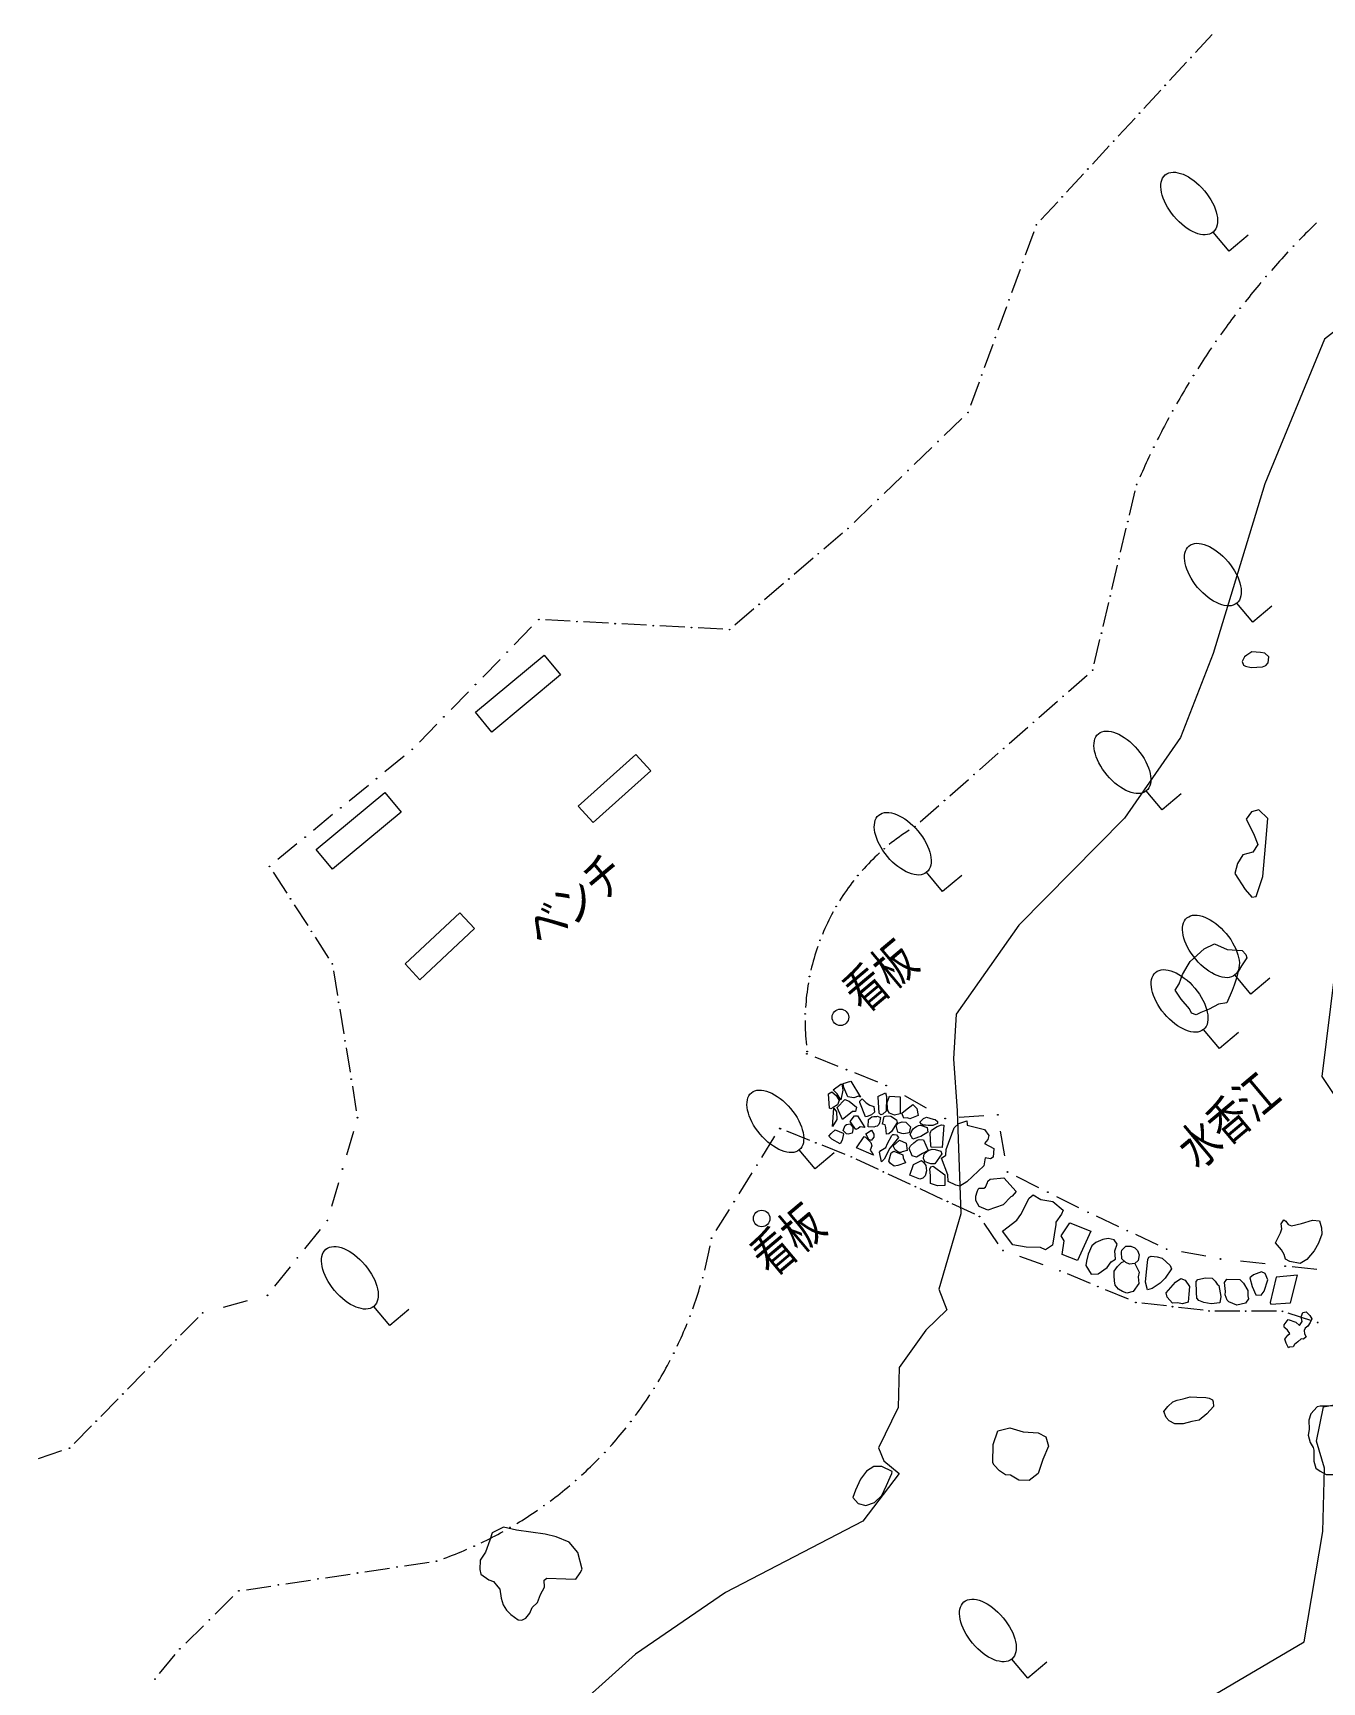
# Model space of a CAD drawing. Header units: metres. Extents: x -10443 to -4073, y -33280 to -26846.
# Drawn here: x -7985.54 to -7959.6, y -29560.15 to -29526.97 of the extents above; entities that cross this region are included whole.
import ezdxf
from ezdxf.enums import TextEntityAlignment as Align

# ---------------------------------------------------------------- set-up
doc = ezdxf.new("R2010")
doc.units = ezdxf.units.M
doc.header["$MEASUREMENT"] = 0
doc.linetypes.add('CONTINUOUS_1', pattern=[0])
doc.linetypes.add('CONTINUOUS_2', pattern=[0])
for name, color, linetype, lineweight in [('園路', 241, 'CONTINUOUS_2', 18), ('木', 254, 'CONTINUOUS_2', 18), ('構造物', 241, 'CONTINUOUS_2', 18), ('石', 241, 'CONTINUOUS_2', 18), ('護岸', 241, 'CONTINUOUS_2', 18)]:
    doc.layers.add(name, color=color, linetype=linetype, lineweight=lineweight)
doc.styles.add('MS Gothic', font='MS Gothic.ttf')

msp = doc.modelspace()

# ---------------------------------------------------------------- hatches: boundary and pattern name
at = {"layer": '園路', "linetype": 'CONTINUOUS_1', "lineweight": 18}
for points in [[(-7962.231, -29527.458, 1), (-7962.246, -29527.458, 1)], [(-7962.75, -29528.019, 1), (-7962.765, -29528.019, 1)], [(-7963.268, -29528.581, 1), (-7963.283, -29528.581, 1)], [(-7963.787, -29529.142, 1), (-7963.802, -29529.142, 1)], [(-7964.305, -29529.703, 1), (-7964.32, -29529.703, 1)], [(-7964.824, -29530.264, 1), (-7964.839, -29530.264, 1)], [(-7965.342, -29530.825, 1), (-7965.357, -29530.825, 1)], [(-7960.168, -29531.254, 1), (-7960.183, -29531.254, 1)], [(-7965.617, -29531.581, 1), (-7965.632, -29531.581, 1)], [(-7960.721, -29531.866, 1), (-7960.736, -29531.866, 1)], [(-7965.893, -29532.337, 1), (-7965.908, -29532.337, 1)], [(-7961.241, -29532.506, 1), (-7961.256, -29532.506, 1)], [(-7966.168, -29533.092, 1), (-7966.183, -29533.092, 1)], [(-7961.729, -29533.171, 1), (-7961.744, -29533.171, 1)], [(-7966.443, -29533.848, 1), (-7966.458, -29533.848, 1)], [(-7962.182, -29533.86, 1), (-7962.197, -29533.86, 1)], [(-7962.6, -29534.571, 1), (-7962.615, -29534.571, 1)], [(-7966.718, -29534.604, 1), (-7966.733, -29534.604, 1)], [(-7967.322, -29535.187, 1), (-7967.337, -29535.187, 1)], [(-7962.981, -29535.302, 1), (-7962.996, -29535.302, 1)], [(-7967.926, -29535.77, 1), (-7967.941, -29535.77, 1)], [(-7963.324, -29536.051, 1), (-7963.339, -29536.051, 1)], [(-7968.531, -29536.353, 1), (-7968.546, -29536.353, 1)], [(-7963.502, -29536.799, 1), (-7963.517, -29536.799, 1)], [(-7969.135, -29536.936, 1), (-7969.15, -29536.936, 1)], [(-7969.73, -29537.445, 1), (-7969.745, -29537.445, 1)], [(-7963.679, -29537.547, 1), (-7963.694, -29537.547, 1)], [(-7970.325, -29537.954, 1), (-7970.34, -29537.954, 1)], [(-7970.921, -29538.463, 1), (-7970.936, -29538.463, 1)], [(-7963.856, -29538.295, 1), (-7963.871, -29538.295, 1)], [(-7975.356, -29538.771, 1), (-7975.371, -29538.771, 1)], [(-7974.588, -29538.811, 1), (-7974.603, -29538.811, 1)], [(-7973.82, -29538.852, 1), (-7973.835, -29538.852, 1)], [(-7973.052, -29538.892, 1), (-7973.067, -29538.892, 1)], [(-7972.284, -29538.932, 1), (-7972.299, -29538.932, 1)], [(-7971.516, -29538.972, 1), (-7971.531, -29538.972, 1)], [(-7964.033, -29539.042, 1), (-7964.048, -29539.042, 1)], [(-7975.992, -29539.424, 1), (-7976.007, -29539.424, 1)], [(-7964.21, -29539.79, 1), (-7964.225, -29539.79, 1)], [(-7976.628, -29540.076, 1), (-7976.643, -29540.076, 1)], [(-7964.807, -29540.315, 1), (-7964.822, -29540.315, 1)], [(-7977.265, -29540.729, 1), (-7977.28, -29540.729, 1)], [(-7965.403, -29540.839, 1), (-7965.418, -29540.839, 1)], [(-7977.901, -29541.382, 1), (-7977.916, -29541.382, 1)], [(-7966, -29541.363, 1), (-7966.015, -29541.363, 1)], [(-7978.62, -29541.971, 1), (-7978.635, -29541.971, 1)], [(-7966.596, -29541.888, 1), (-7966.611, -29541.888, 1)], [(-7967.193, -29542.412, 1), (-7967.208, -29542.412, 1)], [(-7979.338, -29542.559, 1), (-7979.353, -29542.559, 1)], [(-7980.057, -29543.148, 1), (-7980.072, -29543.148, 1)], [(-7967.79, -29542.937, 1), (-7967.805, -29542.937, 1)], [(-7968.403, -29543.381, 1), (-7968.418, -29543.381, 1)], [(-7980.775, -29543.737, 1), (-7980.79, -29543.737, 1)], [(-7968.935, -29543.921, 1), (-7968.95, -29543.921, 1)], [(-7980.353, -29544.391, 1), (-7980.368, -29544.391, 1)], [(-7969.37, -29544.542, 1), (-7969.385, -29544.542, 1)], [(-7979.931, -29545.045, 1), (-7979.946, -29545.045, 1)], [(-7969.697, -29545.225, 1), (-7969.712, -29545.225, 1)], [(-7979.509, -29545.699, 1), (-7979.524, -29545.699, 1)], [(-7969.907, -29545.953, 1), (-7969.922, -29545.953, 1)], [(-7979.383, -29546.473, 1), (-7979.398, -29546.473, 1)], [(-7969.993, -29546.706, 1), (-7970.008, -29546.706, 1)], [(-7979.257, -29547.246, 1), (-7979.272, -29547.246, 1)], [(-7969.96, -29547.509, 1), (-7969.975, -29547.509, 1)], [(-7969.954, -29547.463, 1), (-7969.969, -29547.463, 1)], [(-7969.162, -29547.828, 1), (-7969.177, -29547.828, 1)], [(-7979.131, -29548.02, 1), (-7979.146, -29548.02, 1)], [(-7968.364, -29548.146, 1), (-7968.379, -29548.146, 1)], [(-7979.005, -29548.794, 1), (-7979.02, -29548.794, 1)], [(-7967.177, -29548.812, 1), (-7967.192, -29548.812, 1)], [(-7966.118, -29548.736, 1), (-7966.133, -29548.736, 1)], [(-7970.509, -29549.013, 1), (-7970.524, -29549.013, 1)], [(-7970.491, -29549.016, 1), (-7970.506, -29549.016, 1)], [(-7969.779, -29549.299, 1), (-7969.794, -29549.299, 1)], [(-7979.307, -29549.827, 1), (-7979.322, -29549.827, 1)], [(-7970.966, -29549.748, 1), (-7970.981, -29549.748, 1)], [(-7969.067, -29549.582, 1), (-7969.082, -29549.582, 1)], [(-7968.422, -29549.882, 1), (-7968.437, -29549.882, 1)], [(-7965.923, -29549.887, 1), (-7965.938, -29549.887, 1)], [(-7971.423, -29550.484, 1), (-7971.438, -29550.484, 1)], [(-7967.777, -29550.182, 1), (-7967.792, -29550.182, 1)], [(-7967.133, -29550.482, 1), (-7967.148, -29550.482, 1)], [(-7965.113, -29550.293, 1), (-7965.128, -29550.293, 1)], [(-7966.488, -29550.783, 1), (-7966.503, -29550.783, 1)], [(-7964.304, -29550.698, 1), (-7964.319, -29550.698, 1)], [(-7979.609, -29550.861, 1), (-7979.624, -29550.861, 1)], [(-7963.512, -29551.068, 1), (-7963.527, -29551.068, 1)], [(-7971.881, -29551.219, 1), (-7971.896, -29551.219, 1)], [(-7966.015, -29551.467, 1), (-7966.03, -29551.467, 1)], [(-7962.721, -29551.438, 1), (-7962.736, -29551.438, 1)], [(-7980.213, -29551.615, 1), (-7980.228, -29551.615, 1)], [(-7961.638, -29551.638, 1), (-7961.653, -29551.638, 1)], [(-7960.334, -29551.781, 1), (-7960.349, -29551.781, 1)], [(-7972.058, -29552.014, 1), (-7972.073, -29552.014, 1)], [(-7964.869, -29551.875, 1), (-7964.884, -29551.875, 1)], [(-7980.817, -29552.369, 1), (-7980.832, -29552.369, 1)], [(-7964.104, -29552.193, 1), (-7964.119, -29552.193, 1)], [(-7982.12, -29552.72, 1), (-7982.135, -29552.72, 1)], [(-7972.311, -29552.787, 1), (-7972.326, -29552.787, 1)], [(-7963.34, -29552.511, 1), (-7963.355, -29552.511, 1)], [(-7962.604, -29552.597, 1), (-7962.619, -29552.597, 1)], [(-7961.869, -29552.684, 1), (-7961.884, -29552.684, 1)], [(-7961.13, -29552.687, 1), (-7961.145, -29552.687, 1)], [(-7960.392, -29552.691, 1), (-7960.407, -29552.691, 1)], [(-7959.682, -29552.917, 1), (-7959.697, -29552.917, 1)], [(-7982.656, -29553.265, 1), (-7982.671, -29553.265, 1)], [(-7983.191, -29553.81, 1), (-7983.206, -29553.81, 1)], [(-7972.638, -29553.532, 1), (-7972.653, -29553.532, 1)], [(-7983.727, -29554.354, 1), (-7983.742, -29554.354, 1)], [(-7973.036, -29554.241, 1), (-7973.051, -29554.241, 1)], [(-7984.263, -29554.899, 1), (-7984.278, -29554.899, 1)], [(-7973.501, -29554.909, 1), (-7973.516, -29554.909, 1)], [(-7984.799, -29555.444, 1), (-7984.814, -29555.444, 1)], [(-7974.029, -29555.529, 1), (-7974.044, -29555.529, 1)], [(-7974.614, -29556.094, 1), (-7974.629, -29556.094, 1)], [(-7975.251, -29556.6, 1), (-7975.266, -29556.6, 1)], [(-7975.935, -29557.042, 1), (-7975.95, -29557.042, 1)], [(-7976.658, -29557.415, 1), (-7976.673, -29557.415, 1)], [(-7977.413, -29557.716, 1), (-7977.428, -29557.716, 1)], [(-7979.8, -29558.075, 1), (-7979.815, -29558.075, 1)], [(-7979.004, -29557.956, 1), (-7979.019, -29557.956, 1)], [(-7978.209, -29557.836, 1), (-7978.224, -29557.836, 1)], [(-7981.39, -29558.315, 1), (-7981.405, -29558.315, 1)], [(-7980.595, -29558.195, 1), (-7980.61, -29558.195, 1)], [(-7981.985, -29558.899, 1), (-7982, -29558.899, 1)], [(-7982.579, -29559.483, 1), (-7982.594, -29559.483, 1)], [(-7983.079, -29560.091, 1), (-7983.094, -29560.091, 1)]]:
    msp.add_hatch(color=241, dxfattribs=at).paths.add_polyline_path(points, flags=0)

# ---------------------------------------------------------------- linework, layer by layer
at = {"layer": '園路', "color": 1, "linetype": 'CONTINUOUS_1', "lineweight": 18}
for p, q in [((-7961.81, -29526.994), (-7962.149, -29527.361)), ((-7962.328, -29527.555), (-7962.668, -29527.923)), ((-7962.847, -29528.116), (-7963.186, -29528.484)), ((-7963.365, -29528.678), (-7963.705, -29529.045)), ((-7963.884, -29529.239), (-7964.223, -29529.606)), ((-7964.402, -29529.8), (-7964.742, -29530.167)), ((-7964.921, -29530.361), (-7965.26, -29530.728)), ((-7965.402, -29530.968), (-7965.573, -29531.438)), ((-7965.677, -29531.724), (-7965.848, -29532.194)), ((-7965.952, -29532.48), (-7966.123, -29532.949)), ((-7966.227, -29533.235), (-7966.398, -29533.705)), ((-7966.502, -29533.991), (-7966.673, -29534.461)), ((-7966.847, -29534.722), (-7967.207, -29535.069)), ((-7967.452, -29535.305), (-7967.811, -29535.652)), ((-7968.056, -29535.888), (-7968.416, -29536.235)), ((-7963.478, -29536.669), (-7963.363, -29536.182)), ((-7968.66, -29536.471), (-7969.02, -29536.818)), ((-7969.25, -29537.029), (-7969.63, -29537.353)), ((-7963.655, -29537.416), (-7963.54, -29536.93)), ((-7969.845, -29537.537), (-7970.225, -29537.862)), ((-7963.832, -29538.164), (-7963.717, -29537.678)), ((-7970.441, -29538.046), (-7970.821, -29538.371)), ((-7964.009, -29538.912), (-7963.894, -29538.425)), ((-7974.73, -29538.804), (-7975.229, -29538.778)), ((-7973.962, -29538.844), (-7974.461, -29538.818)), ((-7973.194, -29538.885), (-7973.693, -29538.859)), ((-7971.036, -29538.555), (-7971.416, -29538.88)), ((-7975.507, -29538.918), (-7975.856, -29539.276)), ((-7972.426, -29538.925), (-7972.925, -29538.899)), ((-7971.658, -29538.965), (-7972.157, -29538.939)), ((-7964.187, -29539.66), (-7964.071, -29539.173)), ((-7976.143, -29539.571), (-7976.492, -29539.929)), ((-7964.704, -29540.217), (-7964.328, -29539.887)), ((-7976.78, -29540.224), (-7977.129, -29540.582)), ((-7965.3, -29540.742), (-7964.925, -29540.412)), ((-7977.416, -29540.877), (-7977.765, -29541.235)), ((-7965.897, -29541.266), (-7965.521, -29540.936)), ((-7978.074, -29541.518), (-7978.461, -29541.835)), ((-7966.493, -29541.791), (-7966.118, -29541.461)), ((-7978.793, -29542.107), (-7979.18, -29542.423)), ((-7967.09, -29542.315), (-7966.714, -29541.985)), ((-7967.687, -29542.839), (-7967.311, -29542.509)), ((-7979.512, -29542.695), (-7979.898, -29543.012)), ((-7980.23, -29543.284), (-7980.617, -29543.601)), ((-7980.707, -29543.854), (-7980.436, -29544.274)), ((-7980.285, -29544.508), (-7980.014, -29544.928)), ((-7979.863, -29545.162), (-7979.592, -29545.582)), ((-7979.494, -29545.839), (-7979.414, -29546.332)), ((-7979.368, -29546.613), (-7979.287, -29547.106)), ((-7979.242, -29547.386), (-7979.161, -29547.88)), ((-7969.336, -29547.761), (-7969.801, -29547.576)), ((-7979.115, -29548.16), (-7979.035, -29548.654)), ((-7968.538, -29548.08), (-7969.003, -29547.894)), ((-7967.56, -29548.602), (-7967.996, -29548.357)), ((-7966.406, -29548.756), (-7966.904, -29548.792)), ((-7979.093, -29549.071), (-7979.233, -29549.551)), ((-7970.877, -29549.593), (-7970.613, -29549.168)), ((-7969.91, -29549.25), (-7970.375, -29549.065)), ((-7965.986, -29549.558), (-7966.07, -29549.065)), ((-7969.198, -29549.533), (-7969.663, -29549.348)), ((-7968.525, -29549.838), (-7968.979, -29549.627)), ((-7979.395, -29550.104), (-7979.536, -29550.584)), ((-7971.334, -29550.328), (-7971.07, -29549.904)), ((-7967.881, -29550.138), (-7968.334, -29549.927)), ((-7965.302, -29550.202), (-7965.749, -29549.978)), ((-7967.236, -29550.438), (-7967.689, -29550.227)), ((-7964.493, -29550.608), (-7964.94, -29550.384)), ((-7971.791, -29551.064), (-7971.527, -29550.639)), ((-7966.591, -29550.738), (-7967.044, -29550.527)), ((-7963.689, -29550.989), (-7964.142, -29550.777)), ((-7979.763, -29551.043), (-7980.075, -29551.433)), ((-7966.117, -29551.331), (-7966.401, -29550.919)), ((-7962.898, -29551.359), (-7963.351, -29551.147)), ((-7980.366, -29551.797), (-7980.679, -29552.187)), ((-7965.214, -29551.755), (-7965.685, -29551.588)), ((-7961.941, -29551.583), (-7962.433, -29551.493)), ((-7960.745, -29551.737), (-7961.242, -29551.682)), ((-7959.708, -29551.851), (-7960.205, -29551.796)), ((-7964.263, -29552.13), (-7964.725, -29551.938)), ((-7981.234, -29552.479), (-7981.717, -29552.61)), ((-7963.499, -29552.448), (-7963.961, -29552.256)), ((-7982.22, -29552.814), (-7982.57, -29553.171)), ((-7962.731, -29552.583), (-7963.228, -29552.525)), ((-7961.996, -29552.67), (-7962.492, -29552.611)), ((-7961.257, -29552.687), (-7961.757, -29552.684)), ((-7960.519, -29552.69), (-7961.019, -29552.688)), ((-7959.806, -29552.88), (-7960.283, -29552.728)), ((-7982.756, -29553.359), (-7983.106, -29553.716)), ((-7983.291, -29553.904), (-7983.642, -29554.26)), ((-7983.827, -29554.448), (-7984.178, -29554.805)), ((-7984.363, -29554.993), (-7984.714, -29555.35)), ((-7984.965, -29555.497), (-7985.438, -29555.658)), ((-7978.066, -29557.813), (-7977.571, -29557.739)), ((-7980.452, -29558.172), (-7979.958, -29558.098)), ((-7979.657, -29558.053), (-7979.162, -29557.978)), ((-7978.861, -29557.933), (-7978.367, -29557.859)), ((-7981.873, -29558.782), (-7981.517, -29558.432)), ((-7981.247, -29558.292), (-7980.753, -29558.218)), ((-7982.467, -29559.366), (-7982.111, -29559.016)), ((-7982.996, -29559.98), (-7982.678, -29559.594))]:
    msp.add_line(p, q, dxfattribs=at)
for centre in [(-7962.239, -29527.458), (-7962.757, -29528.019), (-7963.276, -29528.581), (-7963.794, -29529.142), (-7964.313, -29529.703), (-7964.831, -29530.264), (-7965.35, -29530.825), (-7960.176, -29531.254), (-7965.625, -29531.581), (-7960.728, -29531.866), (-7965.9, -29532.337), (-7961.249, -29532.506), (-7966.175, -29533.092), (-7961.736, -29533.171), (-7966.45, -29533.848), (-7962.19, -29533.86), (-7962.607, -29534.571), (-7966.725, -29534.604), (-7967.329, -29535.187), (-7962.988, -29535.302), (-7967.934, -29535.77), (-7963.332, -29536.051), (-7968.538, -29536.353), (-7963.509, -29536.799), (-7969.142, -29536.936), (-7969.738, -29537.445), (-7963.686, -29537.547), (-7970.333, -29537.954), (-7970.928, -29538.463), (-7963.863, -29538.295), (-7975.363, -29538.771), (-7974.595, -29538.811), (-7973.827, -29538.852), (-7973.059, -29538.892), (-7972.291, -29538.932), (-7971.523, -29538.972), (-7964.04, -29539.042), (-7976, -29539.424), (-7964.217, -29539.79), (-7976.636, -29540.076), (-7964.814, -29540.315), (-7977.272, -29540.729), (-7965.411, -29540.839), (-7977.909, -29541.382), (-7966.007, -29541.363), (-7978.627, -29541.971), (-7966.604, -29541.888), (-7967.2, -29542.412), (-7979.346, -29542.559), (-7980.064, -29543.148), (-7967.797, -29542.937), (-7968.411, -29543.381), (-7980.783, -29543.737), (-7968.942, -29543.921), (-7980.361, -29544.391), (-7969.378, -29544.542), (-7979.939, -29545.045), (-7969.705, -29545.225), (-7979.517, -29545.699), (-7969.914, -29545.953), (-7979.391, -29546.473), (-7970.001, -29546.706), (-7979.264, -29547.246), (-7969.968, -29547.509), (-7969.962, -29547.463), (-7969.17, -29547.828), (-7979.138, -29548.02), (-7968.371, -29548.146), (-7979.012, -29548.794), (-7967.185, -29548.812), (-7966.125, -29548.736), (-7970.516, -29549.013), (-7970.499, -29549.016), (-7969.787, -29549.299), (-7979.314, -29549.827), (-7970.973, -29549.748), (-7969.075, -29549.582), (-7968.43, -29549.882), (-7965.93, -29549.887), (-7971.431, -29550.484), (-7967.785, -29550.182), (-7967.14, -29550.482), (-7965.121, -29550.293), (-7966.495, -29550.783), (-7964.311, -29550.698), (-7979.617, -29550.861), (-7963.52, -29551.068), (-7971.888, -29551.219), (-7966.022, -29551.467), (-7962.729, -29551.438), (-7980.221, -29551.615), (-7961.646, -29551.638), (-7960.342, -29551.781), (-7972.065, -29552.014), (-7964.876, -29551.875), (-7980.824, -29552.369), (-7964.112, -29552.193), (-7982.127, -29552.72), (-7972.319, -29552.787), (-7963.348, -29552.511), (-7962.612, -29552.597), (-7961.876, -29552.684), (-7961.138, -29552.687), (-7960.4, -29552.691), (-7959.689, -29552.917), (-7982.663, -29553.265), (-7983.199, -29553.81), (-7972.646, -29553.532), (-7983.735, -29554.354), (-7973.044, -29554.241), (-7984.27, -29554.899), (-7973.509, -29554.909), (-7984.806, -29555.444), (-7974.036, -29555.529), (-7974.622, -29556.094), (-7975.259, -29556.6), (-7975.942, -29557.042), (-7976.665, -29557.415), (-7977.421, -29557.716), (-7979.807, -29558.075), (-7979.012, -29557.956), (-7978.216, -29557.836), (-7981.398, -29558.315), (-7980.603, -29558.195), (-7981.992, -29558.899), (-7982.586, -29559.483), (-7983.087, -29560.091)]:
    msp.add_circle(centre, 0.0075, dxfattribs=at)
for centre, radius, start, end in [((-7948.399, -29542.44), 16.242, 134.1381, 135.9019), ((-7948.399, -29542.44), 16.242, 137.0472, 138.811), ((-7948.399, -29542.44), 16.242, 139.9563, 141.7201), ((-7948.399, -29542.44), 16.242, 142.8654, 144.6292), ((-7948.399, -29542.44), 16.242, 145.7745, 147.5383), ((-7948.399, -29542.44), 16.242, 148.6836, 150.4474), ((-7948.399, -29542.44), 16.242, 151.5927, 153.3565), ((-7948.399, -29542.44), 16.242, 154.5018, 156.2656), ((-7965.428, -29546.85), 4.575, 122.8057, 129.068), ((-7965.428, -29546.85), 4.575, 132.308, 138.5704), ((-7965.428, -29546.85), 4.575, 141.8104, 148.0728), ((-7965.428, -29546.85), 4.575, 151.3128, 157.5751), ((-7965.428, -29546.85), 4.575, 160.8151, 167.0775), ((-7965.428, -29546.85), 4.575, 170.3175, 176.5799), ((-7965.428, -29546.85), 4.575, 179.8199, 186.0822), ((-7980.142, -29549.795), 8.376, 345.7114, 349.1315), ((-7980.142, -29549.795), 8.376, 340.1437, 343.5638), ((-7980.142, -29549.795), 8.376, 334.576, 337.9961), ((-7980.142, -29549.795), 8.376, 329.0083, 332.4284), ((-7980.142, -29549.795), 8.376, 323.4406, 326.8607), ((-7980.142, -29549.795), 8.376, 317.8729, 321.293), ((-7980.142, -29549.795), 8.376, 312.3052, 315.7253), ((-7980.142, -29549.795), 8.376, 306.7375, 310.1576), ((-7980.142, -29549.795), 8.376, 301.1698, 304.5899), ((-7980.142, -29549.795), 8.376, 295.6021, 299.0222), ((-7980.142, -29549.795), 8.376, 290.0344, 293.4544)]:
    msp.add_arc(centre, radius, start, end, dxfattribs=at)
at = {"layer": '木', "color": 1, "linetype": 'CONTINUOUS_1', "lineweight": 18}
for p, q in [((-7961.471, -29531.356), (-7961.793, -29530.973)), ((-7961.088, -29531.034), (-7961.471, -29531.356)), ((-7960.995, -29538.823), (-7961.316, -29538.44)), ((-7960.612, -29538.501), (-7960.995, -29538.823)), ((-7962.817, -29542.601), (-7963.138, -29542.218)), ((-7962.434, -29542.279), (-7962.817, -29542.601)), ((-7967.236, -29544.239), (-7967.558, -29543.856)), ((-7966.853, -29543.917), (-7967.236, -29544.239)), ((-7961.033, -29546.305), (-7961.355, -29545.922)), ((-7960.65, -29545.983), (-7961.033, -29546.305)), ((-7961.665, -29547.402), (-7961.986, -29547.019)), ((-7961.282, -29547.081), (-7961.665, -29547.402)), ((-7969.8, -29549.824), (-7970.121, -29549.441)), ((-7969.417, -29549.503), (-7969.8, -29549.824)), ((-7978.362, -29552.974), (-7978.683, -29552.591)), ((-7977.979, -29552.652), (-7978.362, -29552.974)), ((-7965.523, -29560.07), (-7965.844, -29559.687)), ((-7965.14, -29559.749), (-7965.523, -29560.07))]:
    msp.add_line(p, q, dxfattribs=at)
for centre in [(-7962.275, -29530.398), (-7961.798, -29537.865), (-7963.62, -29541.643), (-7968.04, -29543.281), (-7961.837, -29545.347), (-7962.468, -29546.444), (-7970.603, -29548.867), (-7979.165, -29552.016), (-7966.326, -29559.113)]:
    msp.add_ellipse(centre, major_axis=(-0.482, 0.575), ratio=0.533333, dxfattribs=at)
at = {"layer": '構造物', "color": 1, "linetype": 'CONTINUOUS_2', "lineweight": 18, "flags": 128}
for points in [[(-7976.637, -29540.635), (-7975.257, -29539.487), (-7974.926, -29539.884), (-7976.306, -29541.033)], [(-7974.569, -29542.522), (-7973.411, -29541.483), (-7973.111, -29541.817), (-7974.27, -29542.856)], [(-7979.842, -29543.395), (-7978.462, -29542.247), (-7978.131, -29542.645), (-7979.511, -29543.793)], [(-7978.052, -29545.7), (-7976.953, -29544.67), (-7976.656, -29544.987), (-7977.755, -29546.017)]]:
    msp.add_lwpolyline(points, close=True, dxfattribs=at)
at = {"layer": '構造物', "color": 1, "linetype": 'CONTINUOUS_2', "lineweight": 18}
for centre in [(-7969.294, -29546.774), (-7970.878, -29550.823)]:
    msp.add_circle(centre, 0.167, dxfattribs=at)
at = {"layer": '石', "color": 4, "linetype": 'CONTINUOUS_2', "lineweight": 18, "flags": 128}
for points in [[(-7961.142, -29539.71), (-7961.03, -29539.734), (-7960.914, -29539.726), (-7960.8, -29539.724), (-7960.731, -29539.697), (-7960.684, -29539.638), (-7960.674, -29539.517), (-7960.751, -29539.443), (-7960.843, -29539.435), (-7961.016, -29539.422), (-7961.116, -29539.485), (-7961.161, -29539.521), (-7961.206, -29539.611), (-7961.179, -29539.689), (-7961.142, -29539.71)], [(-7961.358, -29543.883), (-7961.146, -29544.199), (-7961.015, -29544.354), (-7960.925, -29544.342), (-7960.792, -29543.938), (-7960.739, -29543.332), (-7960.695, -29542.771), (-7960.874, -29542.602), (-7961.021, -29542.636), (-7961.126, -29542.788), (-7960.981, -29543.074), (-7960.894, -29543.298), (-7960.994, -29543.451), (-7961.195, -29543.503), (-7961.305, -29543.68), (-7961.358, -29543.883)], [(-7962.257, -29545.653), (-7961.973, -29545.394), (-7961.763, -29545.295), (-7961.511, -29545.409), (-7961.206, -29545.428), (-7961.134, -29545.513), (-7961.118, -29545.574), (-7961.221, -29545.735), (-7961.291, -29545.853), (-7961.331, -29546.004), (-7961.372, -29546.127), (-7961.41, -29546.233), (-7961.517, -29546.481), (-7961.682, -29546.507), (-7961.876, -29546.609), (-7962.039, -29546.676), (-7962.135, -29546.721), (-7962.227, -29546.688), (-7962.269, -29546.604), (-7962.437, -29546.408), (-7962.554, -29546.227), (-7962.477, -29546.103), (-7962.412, -29545.911), (-7962.294, -29545.716), (-7962.257, -29545.653)], [(-7969.511, -29548.599), (-7969.53, -29548.314), (-7969.466, -29548.274), (-7969.382, -29548.347), (-7969.318, -29548.449), (-7969.349, -29548.537), (-7969.436, -29548.591), (-7969.484, -29548.614), (-7969.511, -29548.599)], [(-7964.525, -29551.668), (-7964.832, -29551.544), (-7964.792, -29551.27), (-7964.853, -29551.169), (-7964.678, -29550.909), (-7964.254, -29551.077), (-7964.525, -29551.668), (-7964.832, -29551.544)], [(-7960.537, -29551.309), (-7960.439, -29551.11), (-7960.409, -29551.028), (-7960.427, -29550.927), (-7960.372, -29550.849), (-7960.332, -29550.876), (-7960.284, -29550.941), (-7960.217, -29550.97), (-7960.012, -29550.925), (-7959.791, -29550.859), (-7959.655, -29550.869), (-7959.61, -29551.008), (-7959.604, -29551.137), (-7959.675, -29551.317), (-7959.76, -29551.473), (-7959.908, -29551.647), (-7960.04, -29551.729), (-7960.25, -29551.69), (-7960.336, -29551.638), (-7960.364, -29551.549), (-7960.416, -29551.454), (-7960.537, -29551.309)], [(-7964.109, -29551.939), (-7963.925, -29551.81), (-7963.847, -29551.695), (-7963.76, -29551.639), (-7963.77, -29551.473), (-7963.727, -29551.336), (-7963.786, -29551.251), (-7963.908, -29551.226), (-7964.015, -29551.245), (-7964.151, -29551.302), (-7964.237, -29551.374), (-7964.309, -29551.541), (-7964.343, -29551.683), (-7964.353, -29551.771), (-7964.245, -29551.945), (-7964.109, -29551.939)], [(-7963.37, -29551.731), (-7963.476, -29551.739), (-7963.55, -29551.705), (-7963.63, -29551.631), (-7963.636, -29551.502), (-7963.63, -29551.458), (-7963.552, -29551.378), (-7963.451, -29551.381), (-7963.367, -29551.41), (-7963.318, -29551.468), (-7963.283, -29551.555), (-7963.305, -29551.669), (-7963.37, -29551.731)], [(-7963.37, -29551.731), (-7963.281, -29551.904), (-7963.301, -29551.994), (-7963.286, -29552.13), (-7963.399, -29552.289), (-7963.527, -29552.322), (-7963.615, -29552.289), (-7963.697, -29552.242), (-7963.764, -29552.167), (-7963.781, -29552.075), (-7963.782, -29551.977), (-7963.785, -29551.884), (-7963.717, -29551.785), (-7963.637, -29551.707), (-7963.576, -29551.681)], [(-7963.114, -29552.255), (-7963.155, -29552.105), (-7963.133, -29551.895), (-7963.105, -29551.65), (-7963.088, -29551.603), (-7963.043, -29551.58), (-7962.918, -29551.591), (-7962.822, -29551.621), (-7962.658, -29551.766), (-7962.628, -29551.836), (-7962.759, -29552.02), (-7962.861, -29552.127), (-7963.018, -29552.23), (-7963.114, -29552.255)], [(-7962.737, -29552.32), (-7962.551, -29552.104), (-7962.446, -29552.027), (-7962.359, -29552.063), (-7962.267, -29552.19), (-7962.282, -29552.348), (-7962.294, -29552.507), (-7962.411, -29552.541), (-7962.507, -29552.519), (-7962.611, -29552.529), (-7962.716, -29552.405), (-7962.737, -29552.32)], [(-7962.127, -29552.31), (-7962.137, -29552.092), (-7962.104, -29552.051), (-7961.95, -29552.016), (-7961.81, -29552.023), (-7961.75, -29552.086), (-7961.714, -29552.141), (-7961.677, -29552.169), (-7961.639, -29552.395), (-7961.659, -29552.522), (-7961.832, -29552.54), (-7961.978, -29552.513), (-7962.078, -29552.474), (-7962.118, -29552.426), (-7962.127, -29552.31)], [(-7961.547, -29552.29), (-7961.564, -29552.113), (-7961.52, -29552.044), (-7961.259, -29552.052), (-7961.181, -29552.124), (-7961.096, -29552.272), (-7961.096, -29552.381), (-7961.081, -29552.436), (-7961.143, -29552.523), (-7961.313, -29552.564), (-7961.476, -29552.496), (-7961.512, -29552.466), (-7961.551, -29552.36), (-7961.547, -29552.29)], [(-7960.934, -29552.359), (-7960.825, -29552.366), (-7960.766, -29552.285), (-7960.689, -29552.057), (-7960.748, -29551.927), (-7960.818, -29551.894), (-7960.98, -29551.959), (-7961.052, -29552.016), (-7961.006, -29552.193), (-7960.934, -29552.359)], [(-7960.631, -29552.547), (-7960.235, -29552.522), (-7960.096, -29551.963), (-7960.522, -29552.003), (-7960.648, -29552.514), (-7960.631, -29552.547)], [(-7960.367, -29553.01), (-7960.362, -29552.963), (-7960.282, -29552.857), (-7960.126, -29552.908), (-7960.054, -29552.977), (-7960, -29552.895), (-7960.02, -29552.8), (-7959.985, -29552.717), (-7959.92, -29552.702), (-7959.848, -29552.773), (-7959.808, -29552.843), (-7959.838, -29552.914), (-7959.89, -29552.989), (-7959.943, -29553.031), (-7959.961, -29553.077), (-7959.952, -29553.14), (-7959.921, -29553.203), (-7959.974, -29553.25), (-7960.021, -29553.243), (-7960.091, -29553.304), (-7960.159, -29553.361), (-7960.184, -29553.407), (-7960.256, -29553.412), (-7960.277, -29553.427), (-7960.323, -29553.334), (-7960.349, -29553.25), (-7960.287, -29553.17), (-7960.252, -29553.139), (-7960.294, -29553.071), (-7960.351, -29553.02), (-7960.367, -29553.01)], [(-7961.792, -29554.511), (-7961.784, -29554.604), (-7961.922, -29554.752), (-7962.077, -29554.882), (-7962.224, -29554.91), (-7962.393, -29554.956), (-7962.566, -29554.953), (-7962.678, -29554.891), (-7962.739, -29554.826), (-7962.782, -29554.703), (-7962.706, -29554.604), (-7962.604, -29554.511), (-7962.514, -29554.475), (-7962.395, -29554.449), (-7962.257, -29554.411), (-7962.123, -29554.419), (-7961.943, -29554.427), (-7961.875, -29554.44), (-7961.809, -29554.469), (-7961.792, -29554.511)], [(-7966.227, -29555.742), (-7966.218, -29555.368), (-7966.124, -29555.094), (-7965.883, -29555.034), (-7965.616, -29555.118), (-7965.315, -29555.136), (-7965.16, -29555.213), (-7965.105, -29555.405), (-7965.218, -29555.669), (-7965.315, -29555.957), (-7965.494, -29556.092), (-7965.704, -29556.088), (-7965.871, -29555.984), (-7965.971, -29555.978), (-7966.091, -29555.898), (-7966.202, -29555.785), (-7966.227, -29555.742)], [(-7968.252, -29555.916), (-7968.462, -29555.81), (-7968.623, -29555.811), (-7968.766, -29555.906), (-7968.888, -29556.068), (-7968.992, -29556.29), (-7969.041, -29556.434), (-7968.936, -29556.558), (-7968.784, -29556.6), (-7968.608, -29556.537), (-7968.463, -29556.394), (-7968.363, -29556.197), (-7968.294, -29556.03), (-7968.257, -29555.956), (-7968.252, -29555.916)], [(-7975.202, -29558.06), (-7974.818, -29558.072), (-7974.62, -29558.08), (-7974.531, -29557.95), (-7974.49, -29557.876), (-7974.577, -29557.544), (-7974.754, -29557.334), (-7975.012, -29557.225), (-7975.237, -29557.175), (-7975.814, -29557.094), (-7976.072, -29557.032), (-7976.299, -29557.151), (-7976.35, -29557.298), (-7976.436, -29557.537), (-7976.546, -29557.7), (-7976.549, -29557.886), (-7976.527, -29557.978), (-7976.368, -29558.092), (-7976.272, -29558.13), (-7976.186, -29558.233), (-7976.147, -29558.28), (-7976.119, -29558.464), (-7976.079, -29558.597), (-7976.015, -29558.702), (-7975.927, -29558.788), (-7975.781, -29558.896), (-7975.704, -29558.902), (-7975.623, -29558.866), (-7975.54, -29558.765), (-7975.496, -29558.648), (-7975.392, -29558.553), (-7975.33, -29558.39), (-7975.248, -29558.242), (-7975.253, -29558.103), (-7975.202, -29558.06)]]:
    msp.add_lwpolyline(points, dxfattribs=at)
for points in [[(-7969.246, -29548.242), (-7969.286, -29548.432), (-7969.358, -29548.314), (-7969.442, -29548.231), (-7969.284, -29548.116), (-7969.262, -29548.119)], [(-7968.929, -29548.362), (-7969.026, -29548.395), (-7969.147, -29548.377), (-7969.223, -29548.189), (-7969.24, -29548.105), (-7969.082, -29548.059), (-7968.887, -29548.38)], [(-7968.989, -29548.668), (-7969.053, -29548.666), (-7969.126, -29548.728), (-7969.25, -29548.832), (-7969.357, -29548.586), (-7969.204, -29548.426), (-7969.115, -29548.458), (-7968.971, -29548.585)], [(-7968.666, -29548.733), (-7968.757, -29548.769), (-7968.791, -29548.779), (-7968.901, -29548.487), (-7968.906, -29548.459), (-7968.859, -29548.417), (-7968.774, -29548.496), (-7968.701, -29548.542), (-7968.621, -29548.57), (-7968.605, -29548.684)], [(-7968.372, -29548.66), (-7968.443, -29548.72), (-7968.481, -29548.733), (-7968.516, -29548.706), (-7968.534, -29548.374), (-7968.542, -29548.368), (-7968.386, -29548.295), (-7968.368, -29548.367), (-7968.367, -29548.387)], [(-7968.088, -29548.716), (-7968.207, -29548.742), (-7968.303, -29548.703), (-7968.339, -29548.651), (-7968.344, -29548.604), (-7968.355, -29548.486), (-7968.307, -29548.364), (-7968.094, -29548.376)], [(-7969.364, -29548.83), (-7969.456, -29548.971), (-7969.424, -29548.605), (-7969.372, -29548.677)], [(-7968.803, -29548.994), (-7968.899, -29548.979), (-7968.939, -29549.012), (-7968.982, -29549.032), (-7969.1, -29548.872), (-7969.011, -29548.754), (-7968.951, -29548.755)], [(-7968.51, -29548.899), (-7968.523, -29548.934), (-7968.556, -29548.962), (-7968.587, -29548.972), (-7968.624, -29548.982), (-7968.733, -29548.975), (-7968.731, -29548.83), (-7968.664, -29548.776), (-7968.62, -29548.768), (-7968.585, -29548.771), (-7968.561, -29548.772), (-7968.544, -29548.763), (-7968.49, -29548.79)], [(-7968.268, -29549.074), (-7968.32, -29549.12), (-7968.365, -29549.123), (-7968.378, -29548.988), (-7968.394, -29548.937), (-7968.447, -29548.924), (-7968.41, -29548.773), (-7968.36, -29548.755), (-7968.277, -29548.763), (-7968.164, -29548.84), (-7968.154, -29548.893)], [(-7967.728, -29548.749), (-7967.897, -29548.814), (-7967.943, -29548.8), (-7968.014, -29548.804), (-7968.055, -29548.702), (-7967.983, -29548.642), (-7967.839, -29548.529), (-7967.757, -29548.607)], [(-7967.432, -29548.95), (-7967.528, -29548.953), (-7967.579, -29548.943), (-7967.628, -29548.947), (-7967.663, -29548.925), (-7967.694, -29548.885), (-7967.686, -29548.879), (-7967.622, -29548.812), (-7967.56, -29548.781), (-7967.424, -29548.821), (-7967.385, -29548.828), (-7967.343, -29548.873), (-7967.339, -29548.909)], [(-7969.26, -29549.246), (-7969.299, -29549.321), (-7969.467, -29549.228), (-7969.528, -29549.164), (-7969.478, -29549.114), (-7969.396, -29549.037), (-7969.237, -29549.103), (-7969.23, -29549.121)], [(-7969.054, -29549.105), (-7969.137, -29549.122), (-7969.172, -29549.117), (-7969.236, -29549.049), (-7969.198, -29548.948), (-7969.168, -29548.932), (-7969.099, -29548.917), (-7969.043, -29548.986), (-7969.041, -29549.037)], [(-7968.973, -29549.402), (-7968.816, -29549.169), (-7968.788, -29549.187), (-7968.681, -29549.294), (-7968.66, -29549.361), (-7968.694, -29549.449), (-7968.653, -29549.498), (-7968.625, -29549.546)], [(-7968.622, -29549.126), (-7968.623, -29549.186), (-7968.673, -29549.256), (-7968.722, -29549.232), (-7968.781, -29549.121), (-7968.667, -29549.044)], [(-7968.256, -29549.361), (-7968.296, -29549.408), (-7968.339, -29549.481), (-7968.366, -29549.543), (-7968.412, -29549.63), (-7968.465, -29549.685), (-7968.51, -29549.486), (-7968.482, -29549.452), (-7968.378, -29549.397), (-7968.347, -29549.313), (-7968.261, -29549.153), (-7968.239, -29549.134), (-7968.213, -29549.131), (-7968.168, -29549.136), (-7968.123, -29549.191)], [(-7967.91, -29549.096), (-7968.019, -29549.121), (-7968.059, -29549.112), (-7968.14, -29549.084), (-7968.17, -29548.948), (-7968.13, -29548.903), (-7968.05, -29548.879), (-7967.98, -29548.883), (-7967.884, -29548.978)], [(-7967.536, -29549.082), (-7967.674, -29549.174), (-7967.72, -29549.189), (-7967.774, -29549.207), (-7967.839, -29549.228), (-7967.89, -29549.132), (-7967.859, -29549.061), (-7967.831, -29549.019), (-7967.794, -29548.988), (-7967.762, -29548.969), (-7967.721, -29548.954), (-7967.682, -29548.944), (-7967.547, -29548.993)], [(-7967.246, -29549.394), (-7967.464, -29549.386), (-7967.476, -29549.356), (-7967.487, -29549.102), (-7967.475, -29549.073), (-7967.462, -29549.046), (-7967.348, -29548.973), (-7967.258, -29548.938), (-7967.211, -29548.942)], [(-7966.405, -29549.764), (-7966.751, -29550.083), (-7966.889, -29550.17), (-7966.968, -29550.153), (-7967.128, -29550.076), (-7967.129, -29549.941), (-7967.26, -29549.609), (-7967.171, -29549.547), (-7967.165, -29549.433), (-7967.005, -29548.997), (-7966.911, -29548.914), (-7966.75, -29548.859), (-7966.746, -29548.926), (-7966.743, -29548.944), (-7966.393, -29549.029), (-7966.31, -29549.151), (-7966.326, -29549.236), (-7966.392, -29549.315), (-7966.203, -29549.411), (-7966.218, -29549.588), (-7966.271, -29549.624), (-7966.38, -29549.604)], [(-7967.984, -29549.701), (-7968.136, -29549.757), (-7968.21, -29549.771), (-7968.288, -29549.715), (-7968.322, -29549.669), (-7968.27, -29549.503), (-7968.216, -29549.468), (-7968.034, -29549.544), (-7968.032, -29549.603)], [(-7967.948, -29549.456), (-7968.053, -29549.483), (-7968.076, -29549.494), (-7968.118, -29549.497), (-7968.193, -29549.439), (-7968.231, -29549.359), (-7968.103, -29549.249), (-7967.967, -29549.307)], [(-7967.643, -29549.512), (-7967.762, -29549.588), (-7967.849, -29549.558), (-7967.909, -29549.417), (-7967.881, -29549.361), (-7967.817, -29549.302), (-7967.748, -29549.244), (-7967.707, -29549.231), (-7967.624, -29549.241), (-7967.53, -29549.453)], [(-7967.396, -29549.721), (-7967.477, -29549.72), (-7967.516, -29549.712), (-7967.589, -29549.682), (-7967.619, -29549.619), (-7967.612, -29549.546), (-7967.594, -29549.506), (-7967.53, -29549.453), (-7967.446, -29549.43), (-7967.386, -29549.436), (-7967.274, -29549.469), (-7967.253, -29549.523)], [(-7967.574, -29549.757), (-7967.558, -29549.864), (-7967.59, -29549.966), (-7967.634, -29550.014), (-7967.693, -29550.028), (-7967.899, -29549.95), (-7967.826, -29549.737), (-7967.665, -29549.654), (-7967.622, -29549.686)], [(-7967.195, -29550.156), (-7967.342, -29550.168), (-7967.48, -29550.121), (-7967.478, -29549.96), (-7967.493, -29549.832), (-7967.477, -29549.784), (-7967.429, -29549.769), (-7967.19, -29549.947)], [(-7966.015, -29550.547), (-7966.326, -29550.656), (-7966.501, -29550.58), (-7966.569, -29550.457), (-7966.57, -29550.375), (-7966.543, -29550.284), (-7966.52, -29550.23), (-7966.502, -29550.214), (-7966.408, -29550.21), (-7966.376, -29550.194), (-7966.331, -29550.095), (-7966.324, -29550.069), (-7966.282, -29550.029), (-7966.007, -29550.006), (-7965.76, -29550.277), (-7965.836, -29550.376), (-7965.861, -29550.389)], [(-7965.825, -29551.351), (-7966.031, -29551.077), (-7965.741, -29550.856), (-7965.66, -29550.744), (-7965.497, -29550.413), (-7965.416, -29550.346), (-7965.257, -29550.443), (-7965.017, -29550.477), (-7964.81, -29550.655), (-7964.843, -29550.735), (-7964.956, -29550.894), (-7964.957, -29550.942), (-7965.024, -29551.358), (-7965.169, -29551.453), (-7965.265, -29551.404), (-7965.553, -29551.401)], [(-7959.77, -29555.481), (-7959.767, -29555.704), (-7959.727, -29555.844), (-7959.638, -29555.904), (-7959.519, -29555.974), (-7959.379, -29555.973), (-7959.238, -29555.939), (-7959.107, -29555.879), (-7958.972, -29555.847), (-7958.867, -29555.787), (-7958.782, -29555.719), (-7958.715, -29555.631), (-7958.748, -29555.499), (-7958.816, -29555.43), (-7958.85, -29555.26), (-7958.974, -29555.12), (-7959.023, -29555.066), (-7959.077, -29554.942), (-7959.095, -29554.812), (-7959.156, -29554.676), (-7959.23, -29554.604), (-7959.295, -29554.594), (-7959.478, -29554.596), (-7959.642, -29554.602), (-7959.702, -29554.611), (-7959.824, -29554.756), (-7959.869, -29554.878), (-7959.861, -29555.069), (-7959.879, -29555.183), (-7959.842, -29555.332), (-7959.783, -29555.428)]]:
    msp.add_lwpolyline(points, close=True, dxfattribs=at)
at = {"layer": '護岸', "color": 1, "linetype": 'CONTINUOUS_2', "lineweight": 18, "flags": 128}
msp.add_lwpolyline([(-7940.304, -29520.437), (-7941.692, -29520.329), (-7941.807, -29520.309), (-7942.051, -29520.547), (-7942.666, -29520.753), (-7942.885, -29520.702), (-7943.932, -29520.893), (-7944.613, -29521.23), (-7945.302, -29521.079), (-7945.992, -29521.205), (-7947.38, -29521.49), (-7948.227, -29521.89), (-7948.417, -29522.28), (-7948.783, -29522.939), (-7949.865, -29523.193), (-7950.577, -29523.258), (-7951.341, -29523.652), (-7952.622, -29524.702), (-7953.574, -29526.595), (-7954.904, -29528.352), (-7957.82, -29531.781), (-7959.549, -29533.13), (-7960.756, -29536.037), (-7961.795, -29539.455), (-7962.449, -29541.143), (-7963.576, -29542.767), (-7965.702, -29544.919), (-7966.966, -29546.71), (-7967.017, -29547.608), (-7966.945, -29548.653), (-7966.87, -29550.73), (-7967.314, -29552.247), (-7967.154, -29552.658), (-7967.573, -29553.068), (-7968.108, -29553.819), (-7968.133, -29554.628), (-7968.525, -29555.44), (-7968.423, -29555.701), (-7968.108, -29555.951), (-7968.841, -29556.911), (-7971.607, -29558.346), (-7973.414, -29559.588), (-7974.952, -29560.968), (-7975.836, -29561.143), (-7976.704, -29561.218), (-7977.318, -29560.726), (-7978.489, -29560.773), (-7980.091, -29561.173), (-7981.261, -29562.558), (-7981.537, -29563.368), (-7982.277, -29564.705), (-7982.825, -29565.511), (-7984.305, -29566.602), (-7984.564, -29567.328), (-7985.282, -29568.811), (-7985.869, -29569.451), (-7986.327, -29569.685), (-7987.956, -29571.567), (-7989.939, -29575.009), (-7991.72, -29577.082), (-7992.73, -29580.075), (-7992.943, -29581.698), (-7993.338, -29582.851), (-7993.745, -29583.36), (-7994.305, -29584.366), (-7994.434, -29584.705), (-7994.595, -29585.09), (-7994.893, -29585.366), (-7994.986, -29585.908), (-7994.673, -29585.941), (-7994.125, -29585.783), (-7993.701, -29585.914), (-7993.497, -29586.084), (-7993.339, -29586.566), (-7993.443, -29586.748), (-7993.286, -29587.248), (-7993.673, -29587.466), (-7993.514, -29587.769), (-7993.231, -29587.867), (-7993.116, -29588.17), (-7992.637, -29588.271), (-7992.103, -29588.728), (-7991.947, -29589.293), (-7991.654, -29589.485), (-7990.935, -29589.247), (-7989.84, -29587.978), (-7989.395, -29587.219), (-7989.103, -29586.069), (-7989.013, -29585.297), (-7989.365, -29584.398), (-7989.865, -29583.622), (-7989.745, -29582.642), (-7989.358, -29581.814), (-7989.508, -29580.946), (-7988.639, -29579.733), (-7988.698, -29578.846), (-7988.596, -29578.559), (-7988.317, -29578.191), (-7988.106, -29578.173), (-7987.885, -29578.356), (-7987.601, -29578.126), (-7987.428, -29578.06), (-7987.071, -29578.048), (-7986.783, -29578.219), (-7986.621, -29578.294), (-7986.67, -29578.795), (-7986.38, -29579.181), (-7986.02, -29579.181), (-7984.794, -29578.093), (-7984.088, -29577.208), (-7983.103, -29575.759), (-7981.553, -29574.37), (-7981.592, -29574.114), (-7981.107, -29573.725), (-7980.599, -29573.903), (-7979.719, -29573.805), (-7978.831, -29573.38), (-7978.06, -29574.073), (-7976.888, -29574.504), (-7975.71, -29574.055), (-7974.663, -29573.494), (-7974.042, -29572.553), (-7973.989, -29571.806), (-7974.162, -29571.035), (-7974.641, -29570.727), (-7974.564, -29570.047), (-7974.259, -29569.691), (-7973.929, -29569.599), (-7973.92, -29569.026), (-7973.693, -29568.307), (-7973.468, -29567.024), (-7973.12, -29566.449), (-7972.474, -29566.609), (-7970.194, -29565.852), (-7968.914, -29564.589), (-7967.744, -29563.287), (-7968.054, -29562.377), (-7967.569, -29561.876), (-7966.34, -29562.486), (-7963.661, -29561.521), (-7959.963, -29559.342), (-7959.588, -29557.119), (-7959.549, -29555.846), (-7959.712, -29555.303), (-7959.573, -29554.609), (-7959.174, -29554.538), (-7958.941, -29551.696), (-7958.919, -29548.98), (-7959.599, -29547.967), (-7959.157, -29544.392), (-7957.657, -29540.559), (-7957.567, -29537.209), (-7957.179, -29536.166), (-7956.535, -29532.639, -0.003818), (-7955.38, -29531.468), (-7954.111, -29529.713, -0.220219), (-7951.914, -29527.655), (-7950.986, -29527.279), (-7950.536, -29526.361, -0.321841), (-7947.448, -29523.971, 0.127874), (-7945.457, -29523.721, -0.210025), (-7942.307, -29522.41), (-7941.568, -29522.461), (-7941.394, -29522.499), (-7941.176, -29522.359), (-7940.909, -29522.428), (-7940.713, -29522.741), (-7940.414, -29522.758), (-7940.138, -29523.019)], format="xyb", dxfattribs=at)

# ---------------------------------------------------------------- texts
at = {"layer": '構造物', "style": 'MS Gothic'}
for s, p, p2 in [('ベンチ', (-7975.254, -29545.43), (-7973.53, -29543.984)), ('看板', (-7968.83, -29546.713), (-7967.681, -29545.749)), ('水香江', (-7962.112, -29549.852), (-7960.388, -29548.406)), ('看板', (-7970.689, -29552.021), (-7969.54, -29551.056))]:
    msp.add_text(s, height=0.75, rotation=40, dxfattribs=at).set_placement(p, p2, align=Align.FIT)

doc.saveas('drawing.dxf')
